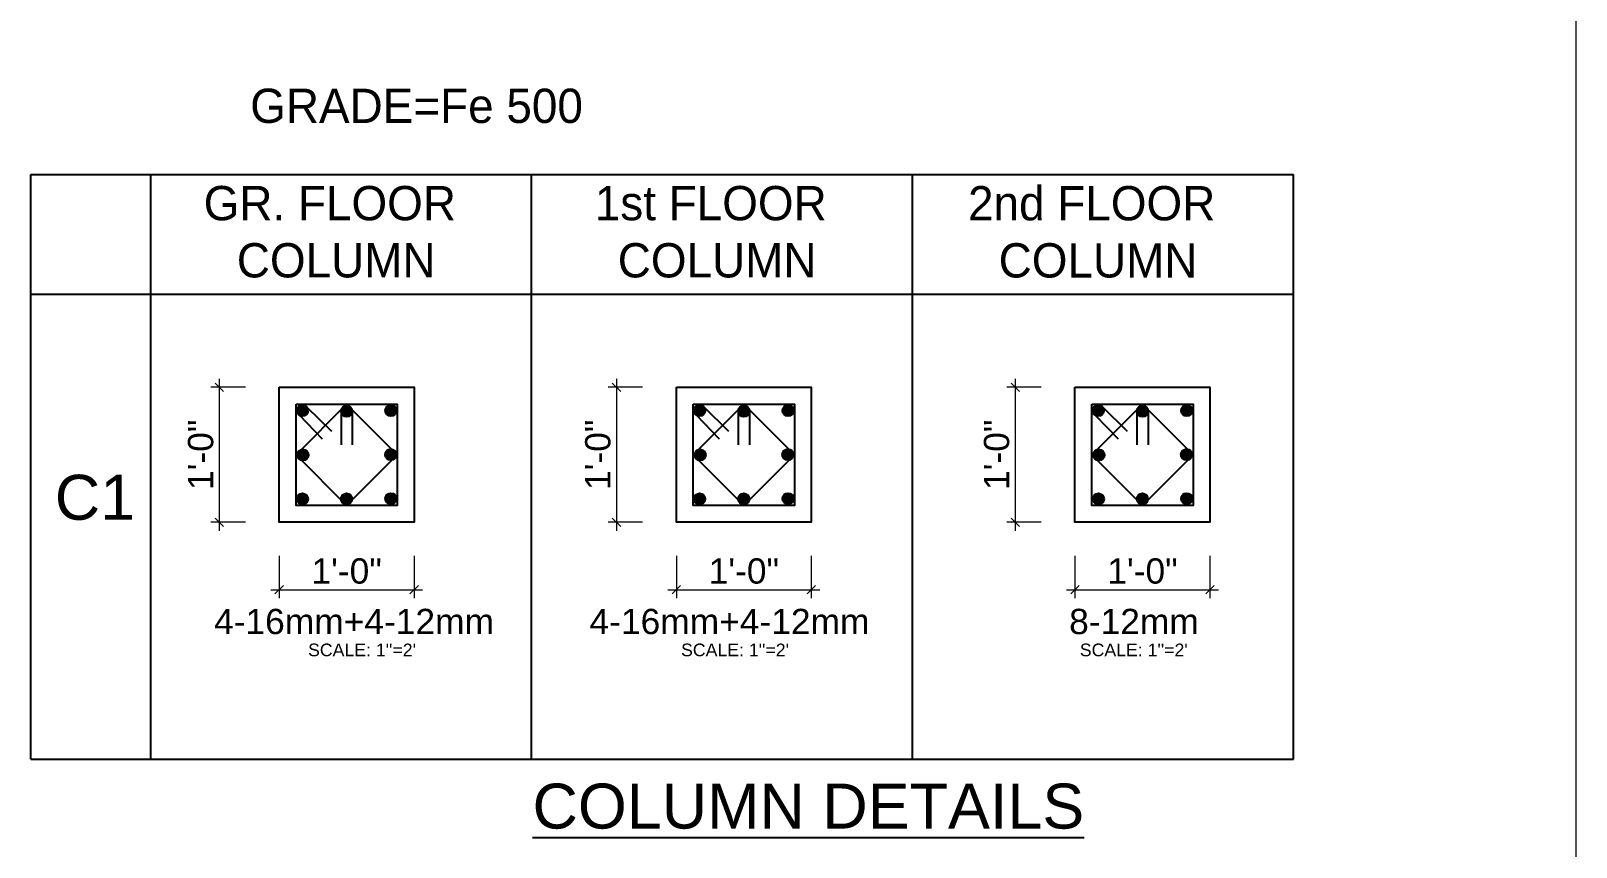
# Model space of a CAD drawing. Header units: inches. Extents: x 85856 to 287200, y -126184 to 75211.
# Drawn here: x 187882 to 188432, y -24857 to -24566 of the extents above; entities that cross this region are included whole.
import ezdxf

# ---------------------------------------------------------------- set-up
doc = ezdxf.new("R2010")
doc.units = ezdxf.units.IN
doc.header["$LTSCALE"] = 0.5
doc.header["$MEASUREMENT"] = 0
doc.header["$PDMODE"] = 66
for name, color, linetype in [('column', 4, 'Continuous'), ('plan wall', 7, 'Continuous'), ('STIRRUP', 10, 'Continuous')]:
    doc.layers.add(name, color=color, linetype=linetype)
for name, color, linetype, lineweight in [('D-DIM', 5, 'Continuous', 18), ('DIM_LINE', 173, 'Continuous', 20), ('dimension line', 252, 'Continuous', 9), ('ELE1', 3, 'Continuous', 9), ('TEX', 210, 'Continuous', 25), ('TEXT', 220, 'Continuous', 9), ('wall', 1, 'Continuous', 40)]:
    doc.layers.add(name, color=color, linetype=linetype, lineweight=lineweight)
doc.styles.add('ordinary', font='arial.ttf')
doc.styles.get("Standard").update_dxf_attribs({"font": 'arial.ttf'})
doc.styles.add('Text', font='GOTHIC.TTF', dxfattribs={"height": 6})
doc.dimstyles.new('nir24', dxfattribs={"dimscale": 0.25, "dimtxt": 9, "dimasz": 3, "dimexe": 3, "dimexo": 12, "dimgap": 2, "dimtad": 1, "dimdec": 0, "dimzin": 3, "dimlunit": 4, "dimtxsty": 'ordinary', "dimblk": 'OBLIQUE', "dimcen": 2.5, "dimdle": 3, "dimclrt": 3, "dimadec": 0, "dimazin": 0, "dimtfac": 1, "dimtdec": 0, "dimtmove": 2, "dimatfit": 3, "dimfxl": 1, "dimarcsym": 0})

# ---------------------------------------------------------------- blocks, each defined once
blk = doc.blocks.new('_OBLIQUE')
at = {"color": 0, "linetype": 'ByBlock'}
blk.add_line((-0.5, -0.5), (0.5, 0.5), dxfattribs=at)
blk = doc.blocks.new('*D1092')
at = {"layer": 'Defpoints', "color": 0, "transparency": 16777216}
for p in [(20471.75, -10756.86), (20466.43, -10768.86), (20471.75, -10768.86)]:
    blk.add_point(p, dxfattribs=at)
at = {"layer": 'DIM_LINE', "color": 0, "lineweight": -2, "transparency": 16777216}
for p, q in [((20468.75, -10756.86), (20465.68, -10756.86)), ((20466.43, -10756.11), (20466.43, -10769.61)), ((20468.75, -10768.86), (20465.68, -10768.86))]:
    blk.add_line(p, q, dxfattribs=at)
at = {"layer": 'DIM_LINE', "color": 0, "lineweight": -2, "transparency": 16777216, "xscale": 0.75, "yscale": 0.75, "zscale": 0.75}
for p, rotation in [((20466.43, -10756.86), 90), ((20466.43, -10768.86), 270)]:
    blk.add_blockref('_OBLIQUE', p, dxfattribs=dict(at, rotation=rotation))
at = {"layer": 'DIM_LINE', "color": 3, "transparency": 16777216, "insert": (20464.78, -10762.86), "char_height": 2.25, "attachment_point": 5, "rotation": 90, "style": 'ordinary'}
blk.add_mtext('1\'-0"', dxfattribs=at)
blk = doc.blocks.new('*D1093')
at = {"layer": 'Defpoints', "color": 0, "transparency": 16777216}
for p in [(20471.75, -10768.86), (20483.75, -10768.86), (20483.75, -10774.86)]:
    blk.add_point(p, dxfattribs=at)
at = {"layer": 'DIM_LINE', "color": 0, "lineweight": -2, "transparency": 16777216}
for p, q in [((20471.75, -10771.86), (20471.75, -10775.61)), ((20483.75, -10771.86), (20483.75, -10775.61)), ((20471, -10774.86), (20484.5, -10774.86))]:
    blk.add_line(p, q, dxfattribs=at)
at = {"layer": 'DIM_LINE', "color": 0, "lineweight": -2, "transparency": 16777216, "xscale": 0.75, "yscale": 0.75, "zscale": 0.75, "rotation": 180}
blk.add_blockref('_OBLIQUE', (20471.75, -10774.86), dxfattribs=at)
at = {"layer": 'DIM_LINE', "color": 0, "lineweight": -2, "transparency": 16777216, "xscale": 0.75, "yscale": 0.75, "zscale": 0.75}
blk.add_blockref('_OBLIQUE', (20483.75, -10774.86), dxfattribs=at)
at = {"layer": 'DIM_LINE', "color": 3, "transparency": 16777216, "insert": (20477.75, -10773.21), "char_height": 2.25, "attachment_point": 5, "style": 'ordinary'}
blk.add_mtext('1\'-0"', dxfattribs=at)
blk = doc.blocks.new('*D1088')
at = {"layer": 'Defpoints', "color": 0, "transparency": 16777216}
for p in [(20507.06, -10756.86), (20501.74, -10768.86), (20507.06, -10768.86)]:
    blk.add_point(p, dxfattribs=at)
at = {"layer": 'DIM_LINE', "color": 0, "lineweight": -2, "transparency": 16777216}
for p, q in [((20504.06, -10756.86), (20500.99, -10756.86)), ((20501.74, -10756.11), (20501.74, -10769.61)), ((20504.06, -10768.86), (20500.99, -10768.86))]:
    blk.add_line(p, q, dxfattribs=at)
at = {"layer": 'DIM_LINE', "color": 0, "lineweight": -2, "transparency": 16777216, "xscale": 0.75, "yscale": 0.75, "zscale": 0.75}
for p, rotation in [((20501.74, -10756.86), 90), ((20501.74, -10768.86), 270)]:
    blk.add_blockref('_OBLIQUE', p, dxfattribs=dict(at, rotation=rotation))
at = {"layer": 'DIM_LINE', "color": 3, "transparency": 16777216, "insert": (20500.09, -10762.86), "char_height": 2.25, "attachment_point": 5, "rotation": 90, "style": 'ordinary'}
blk.add_mtext('1\'-0"', dxfattribs=at)
blk = doc.blocks.new('*D1089')
at = {"layer": 'Defpoints', "color": 0, "transparency": 16777216}
for p in [(20507.06, -10768.86), (20519.06, -10768.86), (20519.06, -10774.86)]:
    blk.add_point(p, dxfattribs=at)
at = {"layer": 'DIM_LINE', "color": 0, "lineweight": -2, "transparency": 16777216}
for p, q in [((20507.06, -10771.86), (20507.06, -10775.61)), ((20519.06, -10771.86), (20519.06, -10775.61)), ((20506.31, -10774.86), (20519.81, -10774.86))]:
    blk.add_line(p, q, dxfattribs=at)
at = {"layer": 'DIM_LINE', "color": 0, "lineweight": -2, "transparency": 16777216, "xscale": 0.75, "yscale": 0.75, "zscale": 0.75, "rotation": 180}
blk.add_blockref('_OBLIQUE', (20507.06, -10774.86), dxfattribs=at)
at = {"layer": 'DIM_LINE', "color": 0, "lineweight": -2, "transparency": 16777216, "xscale": 0.75, "yscale": 0.75, "zscale": 0.75}
blk.add_blockref('_OBLIQUE', (20519.06, -10774.86), dxfattribs=at)
at = {"layer": 'DIM_LINE', "color": 3, "transparency": 16777216, "insert": (20513.06, -10773.21), "char_height": 2.25, "attachment_point": 5, "style": 'ordinary'}
blk.add_mtext('1\'-0"', dxfattribs=at)
blk = doc.blocks.new('*D1090')
at = {"layer": 'Defpoints', "color": 0, "transparency": 16777216}
for p in [(20542.5, -10756.86), (20537.19, -10768.86), (20542.5, -10768.86)]:
    blk.add_point(p, dxfattribs=at)
at = {"layer": 'DIM_LINE', "color": 0, "lineweight": -2, "transparency": 16777216}
for p, q in [((20539.5, -10756.86), (20536.44, -10756.86)), ((20537.19, -10756.11), (20537.19, -10769.61)), ((20539.5, -10768.86), (20536.44, -10768.86))]:
    blk.add_line(p, q, dxfattribs=at)
at = {"layer": 'DIM_LINE', "color": 0, "lineweight": -2, "transparency": 16777216, "xscale": 0.75, "yscale": 0.75, "zscale": 0.75}
for p, rotation in [((20537.19, -10756.86), 90), ((20537.19, -10768.86), 270)]:
    blk.add_blockref('_OBLIQUE', p, dxfattribs=dict(at, rotation=rotation))
at = {"layer": 'DIM_LINE', "color": 3, "transparency": 16777216, "insert": (20535.54, -10762.86), "char_height": 2.25, "attachment_point": 5, "rotation": 90, "style": 'ordinary'}
blk.add_mtext('1\'-0"', dxfattribs=at)
blk = doc.blocks.new('*D1091')
at = {"layer": 'Defpoints', "color": 0, "transparency": 16777216}
for p in [(20542.5, -10768.86), (20554.5, -10768.86), (20554.5, -10774.86)]:
    blk.add_point(p, dxfattribs=at)
at = {"layer": 'DIM_LINE', "color": 0, "lineweight": -2, "transparency": 16777216}
for p, q in [((20542.5, -10771.86), (20542.5, -10775.61)), ((20554.5, -10771.86), (20554.5, -10775.61)), ((20541.75, -10774.86), (20555.25, -10774.86))]:
    blk.add_line(p, q, dxfattribs=at)
at = {"layer": 'DIM_LINE', "color": 0, "lineweight": -2, "transparency": 16777216, "xscale": 0.75, "yscale": 0.75, "zscale": 0.75, "rotation": 180}
blk.add_blockref('_OBLIQUE', (20542.5, -10774.86), dxfattribs=at)
at = {"layer": 'DIM_LINE', "color": 0, "lineweight": -2, "transparency": 16777216, "xscale": 0.75, "yscale": 0.75, "zscale": 0.75}
blk.add_blockref('_OBLIQUE', (20554.5, -10774.86), dxfattribs=at)
at = {"layer": 'DIM_LINE', "color": 3, "transparency": 16777216, "insert": (20548.5, -10773.21), "char_height": 2.25, "attachment_point": 5, "style": 'ordinary'}
blk.add_mtext('1\'-0"', dxfattribs=at)
blk = doc.blocks.new('ger')
at = {"layer": 'wall'}
for points in [[(20474.32, -10758.93, 1), (20473.32, -10758.93, 1)], [(20478.23, -10758.84), (20477.89, -10758.5, 0.144285), (20477.61, -10758.5), (20477.27, -10758.84, 0.071771), (20477.25, -10758.98, 1), (20478.25, -10758.98, 0.071771)], [(20478.25, -10758.98, 0.071771), (20478.23, -10758.84), (20477.89, -10758.5, 0.500874), (20477.25, -10758.98, 1)], [(20477.61, -10758.5, 0.254706), (20477.27, -10758.84)], [(20482.18, -10758.93, 1), (20481.18, -10758.93, 1)], [(20509.63, -10758.93, 1), (20508.63, -10758.93, 1)], [(20513.54, -10758.84), (20513.2, -10758.5, 0.144285), (20512.92, -10758.5), (20512.58, -10758.84, 0.071771), (20512.56, -10758.98, 1), (20513.56, -10758.98, 0.071771)], [(20513.56, -10758.98, 0.071771), (20513.54, -10758.84), (20513.2, -10758.5, 0.500874), (20512.56, -10758.98, 1)], [(20512.92, -10758.5, 0.254706), (20512.58, -10758.84)], [(20517.49, -10758.93, 1), (20516.49, -10758.93, 1)], [(20545.07, -10758.93, 1), (20544.07, -10758.93, 1)], [(20548.98, -10758.84), (20548.64, -10758.5, 0.144285), (20548.36, -10758.5), (20548.02, -10758.84, 0.071771), (20548, -10758.98, 1), (20549, -10758.98, 0.071771)], [(20549, -10758.98, 0.071771), (20548.98, -10758.84), (20548.64, -10758.5, 0.500874), (20548, -10758.98, 1)], [(20548.36, -10758.5, 0.254706), (20548.02, -10758.84)], [(20552.93, -10758.93, 1), (20551.93, -10758.93, 1)], [(20474.36, -10762.87, 0.511362), (20473.71, -10762.4), (20473.39, -10762.71, 0.080168), (20473.36, -10762.87, 0.058365), (20473.38, -10762.99), (20473.75, -10763.36, 0.484286)], [(20473.71, -10762.4, 0.237), (20473.39, -10762.71)], [(20481.77, -10763.33), (20482.16, -10762.95, 0.052489), (20482.17, -10762.84, 0.034708), (20482.16, -10762.77), (20481.74, -10762.35, 0.45547), (20481.17, -10762.84, 0.477075)], [(20482.17, -10762.84, 0.034708), (20482.16, -10762.77), (20481.74, -10762.35, 0.45547), (20481.17, -10762.84, 1)], [(20481.17, -10762.84, 0.477075), (20481.77, -10763.33), (20482.16, -10762.95, 1.110794)], [(20509.67, -10762.87, 0.511362), (20509.02, -10762.4), (20508.7, -10762.71, 0.080168), (20508.67, -10762.87, 0.058365), (20508.69, -10762.99), (20509.06, -10763.36, 0.484286)], [(20509.02, -10762.4, 0.237), (20508.7, -10762.71)], [(20517.08, -10763.33), (20517.47, -10762.95, 0.052489), (20517.48, -10762.84, 0.034708), (20517.47, -10762.77), (20517.05, -10762.35, 0.45547), (20516.48, -10762.84, 0.477075)], [(20517.48, -10762.84, 0.034708), (20517.47, -10762.77), (20517.05, -10762.35, 0.45547), (20516.48, -10762.84, 1)], [(20516.48, -10762.84, 0.477075), (20517.08, -10763.33), (20517.47, -10762.95, 1.110794)], [(20545.12, -10762.87, 0.511362), (20544.46, -10762.4), (20544.14, -10762.71, 0.080168), (20544.12, -10762.87, 0.058365), (20544.13, -10762.99), (20544.5, -10763.36, 0.484286)], [(20544.46, -10762.4, 0.237), (20544.14, -10762.71)], [(20552.53, -10763.33), (20552.91, -10762.95, 0.052489), (20552.92, -10762.84, 0.034708), (20552.92, -10762.77), (20552.49, -10762.35, 0.45547), (20551.92, -10762.84, 0.477075)], [(20552.92, -10762.84, 0.034708), (20552.92, -10762.77), (20552.49, -10762.35, 0.45547), (20551.92, -10762.84, 1)], [(20551.92, -10762.84, 0.477075), (20552.53, -10763.33), (20552.91, -10762.95, 1.110794)], [(20473.38, -10762.99, 0.283339), (20473.75, -10763.36)], [(20508.69, -10762.99, 0.283339), (20509.06, -10763.36)], [(20544.13, -10762.99, 0.283339), (20544.5, -10763.36)], [(20474.32, -10766.78, 1), (20473.32, -10766.78, 1)], [(20478.23, -10766.87, 1.094432), (20477.24, -10766.78, 0.036304), (20477.25, -10766.85), (20477.67, -10767.28, 0.081524), (20477.83, -10767.27)], [(20478.23, -10766.87, 1.094432), (20477.24, -10766.78, 0.468042), (20477.83, -10767.27)], [(20477.25, -10766.85, 0.331526), (20477.67, -10767.28)], [(20482.18, -10766.76, 1), (20481.18, -10766.76, 1)], [(20509.63, -10766.78, 1), (20508.63, -10766.78, 1)], [(20513.54, -10766.87, 1.094432), (20512.55, -10766.78, 0.036304), (20512.56, -10766.85), (20512.98, -10767.28, 0.081524), (20513.14, -10767.27)], [(20513.54, -10766.87, 1.094432), (20512.55, -10766.78, 0.468042), (20513.14, -10767.27)], [(20512.56, -10766.85, 0.331526), (20512.98, -10767.28)], [(20517.49, -10766.76, 1), (20516.49, -10766.76, 1)], [(20545.08, -10766.78, 1), (20544.08, -10766.78, 1)], [(20548.99, -10766.87, 1.094432), (20547.99, -10766.78, 0.036304), (20548, -10766.85), (20548.42, -10767.28, 0.081524), (20548.58, -10767.27)], [(20548.99, -10766.87, 1.094432), (20547.99, -10766.78, 0.468042), (20548.58, -10767.27)], [(20548, -10766.85, 0.331526), (20548.42, -10767.28)], [(20552.93, -10766.76, 1), (20551.93, -10766.76, 1)]]:
    blk.add_hatch(color=256, dxfattribs=at).paths.add_polyline_path(points)
at = {"layer": 'column'}
for points in [[(20471.75, -10756.86), (20483.75, -10756.86), (20483.75, -10768.86), (20471.75, -10768.86), (20471.75, -10756.86)], [(20507.06, -10756.86), (20519.06, -10756.86), (20519.06, -10768.86), (20507.06, -10768.86), (20507.06, -10756.86)], [(20542.5, -10756.86), (20554.5, -10756.86), (20554.5, -10768.86), (20542.5, -10768.86), (20542.5, -10756.86)]]:
    blk.add_lwpolyline(points, dxfattribs=at)
for points in [[(20473.25, -10758.36), (20482.25, -10758.36), (20482.25, -10767.36), (20473.25, -10767.36)], [(20508.56, -10758.36), (20517.56, -10758.36), (20517.56, -10767.36), (20508.56, -10767.36)], [(20544, -10758.36), (20553, -10758.36), (20553, -10767.36), (20544, -10767.36)]]:
    blk.add_lwpolyline(points, close=True, dxfattribs=at)
at = {"layer": 'STIRRUP'}
for p, q in [((20477.75, -10758.36), (20473.25, -10762.86)), ((20474.18, -10758.59), (20476.39, -10760.76)), ((20482.25, -10762.86), (20477.75, -10758.36)), ((20513.06, -10758.36), (20508.56, -10762.86)), ((20509.5, -10758.59), (20511.7, -10760.76)), ((20517.56, -10762.86), (20513.06, -10758.36)), ((20548.5, -10758.36), (20544, -10762.86)), ((20544.94, -10758.59), (20547.14, -10760.76)), ((20553, -10762.86), (20548.5, -10758.36)), ((20473.52, -10759.32), (20475.57, -10761.43)), ((20477.25, -10758.98), (20477.25, -10761.98)), ((20478.25, -10758.98), (20478.25, -10761.98)), ((20508.83, -10759.32), (20510.88, -10761.43)), ((20512.56, -10758.98), (20512.56, -10761.98)), ((20513.56, -10758.98), (20513.56, -10761.98)), ((20544.27, -10759.32), (20546.33, -10761.43)), ((20548, -10758.98), (20548, -10761.98)), ((20549, -10758.98), (20549, -10761.98)), ((20473.25, -10762.86), (20477.75, -10767.36)), ((20477.75, -10767.36), (20482.25, -10762.86)), ((20508.56, -10762.86), (20513.06, -10767.36)), ((20513.06, -10767.36), (20517.56, -10762.86)), ((20544, -10762.86), (20548.5, -10767.36)), ((20548.5, -10767.36), (20553, -10762.86))]:
    blk.add_line(p, q, dxfattribs=at)
for centre in [(20473.82, -10758.93), (20477.75, -10758.98), (20481.68, -10758.93), (20509.13, -10758.93), (20513.06, -10758.98), (20516.99, -10758.93), (20544.57, -10758.93), (20548.5, -10758.98), (20552.43, -10758.93), (20473.86, -10762.87), (20481.67, -10762.84), (20509.17, -10762.87), (20516.98, -10762.84), (20544.62, -10762.87), (20552.42, -10762.84), (20473.82, -10766.78), (20477.74, -10766.78), (20481.68, -10766.76), (20509.13, -10766.78), (20513.05, -10766.78), (20516.99, -10766.76), (20544.58, -10766.78), (20548.49, -10766.78), (20552.43, -10766.76)]:
    blk.add_circle(centre, 0.5, dxfattribs=at)
at = {"layer": 'TEXT', "attachment_point": 1, "style": 'ordinary'}
for s, insert, char_height, width in [('4-16mm+4-12mm', (20465.96, -10776.56), 2.25, 28.8016), ('4-16mm+4-12mm', (20499.34, -10776.56), 2.25, 28.8016), ('8-12mm', (20541.98, -10776.56), 2.25, 28.8016), ("SCALE: 1''=2'", (20474.32, -10779.65), 1.125, 12.0428), ("SCALE: 1''=2'", (20507.48, -10779.65), 1.125, 12.0428), ("SCALE: 1''=2'", (20542.93, -10779.65), 1.125, 12.0428)]:
    blk.add_mtext(s, dxfattribs=dict(at, insert=insert, char_height=char_height, width=width))
at = {"layer": 'DIM_LINE'}
for base, p1, p2, picture, middle in [((20466.43, -10768.86), (20471.75, -10756.86), (20471.75, -10768.86), '*D1092', (20464.78, -10762.86)), ((20501.74, -10768.86), (20507.06, -10756.86), (20507.06, -10768.86), '*D1088', (20500.09, -10762.86)), ((20537.19, -10768.86), (20542.5, -10756.86), (20542.5, -10768.86), '*D1090', (20535.54, -10762.86))]:
    dim = blk.add_linear_dim(base=base, p1=p1, p2=p2, angle=90, text='1\'-0"', dimstyle='nir24', dxfattribs=at)
    dim.commit()
    dim.dimension.update_dxf_attribs({"geometry": picture, "text_midpoint": middle})
for base, p1, p2, picture, middle in [((20483.75, -10774.86), (20471.75, -10768.86), (20483.75, -10768.86), '*D1093', (20477.75, -10773.21)), ((20519.06, -10774.86), (20507.06, -10768.86), (20519.06, -10768.86), '*D1089', (20513.06, -10773.21)), ((20554.5, -10774.86), (20542.5, -10768.86), (20554.5, -10768.86), '*D1091', (20548.5, -10773.21))]:
    dim = blk.add_linear_dim(base=base, p1=p1, p2=p2, text='1\'-0"', dimstyle='nir24', dxfattribs=at)
    dim.commit()
    dim.dimension.update_dxf_attribs({"geometry": picture, "text_midpoint": middle})

msp = doc.modelspace()

# ---------------------------------------------------------------- linework, layer by layer
at = {"layer": 'ELE1'}
msp.add_line((188431.93, -25605.42), (188431.93, -23450.09), dxfattribs=at)
at = {"layer": 'plan wall'}
for p, q in [((187882.46, -24617.43), (188331.44, -24617.43)), ((187882.46, -24825.35), (187882.46, -24617.43)), ((187925.07, -24825.35), (187925.07, -24617.43)), ((188060.53, -24825.35), (188060.53, -24617.43)), ((188195.98, -24825.35), (188195.98, -24617.43)), ((188331.44, -24825.35), (188331.44, -24617.43)), ((188331.44, -24825.35), (188331.44, -24617.43)), ((188331.44, -24825.35), (188331.44, -24617.43)), ((187882.46, -24660.01), (188331.44, -24660.01)), ((187882.46, -24660.04), (188331.44, -24660.04)), ((187882.46, -24660.04), (188331.44, -24660.04)), ((187882.46, -24825.35), (188331.44, -24825.35))]:
    msp.add_line(p, q, dxfattribs=at)

# ---------------------------------------------------------------- block references
at = {"layer": 'D-DIM', "xscale": 4, "yscale": 4, "zscale": 4}
msp.add_blockref('ger', (106083.74, 18334.31), dxfattribs=at)

# ---------------------------------------------------------------- texts
at = {"layer": 'dimension line', "char_height": 11.616, "attachment_point": 2, "style": 'Text'}
for s, insert in [('\\A1;{\\H1.05x;GRADE=Fe 500\\H1.19x; }', (188019.6, -24586.89)), ('\\A1;{\\H1.05x;GR. FLOOR\\P COLUMN}', (187988.75, -24621.51)), ('\\A1;{\\H1.05x;1st FLOOR\\P COLUMN}', (188124.21, -24621.51)), ('\\A1;{\\H1.05x;2nd FLOOR\\P COLUMN}', (188259.67, -24621.54))]:
    msp.add_mtext(s, dxfattribs=dict(at, insert=insert))
at = {"layer": 'TEX', "insert": (188060.83, -24834.1), "char_height": 16, "width": 335.8791, "attachment_point": 1}
msp.add_mtext('{\\LCOLUMN DETAILS}', dxfattribs=at)
at = {"layer": 'TEXT', "insert": (187884.75, -24724.25), "char_height": 16, "width": 40.2467, "attachment_point": 1, "style": 'ordinary'}
msp.add_mtext(' C1', dxfattribs=at)

doc.saveas('drawing.dxf')
